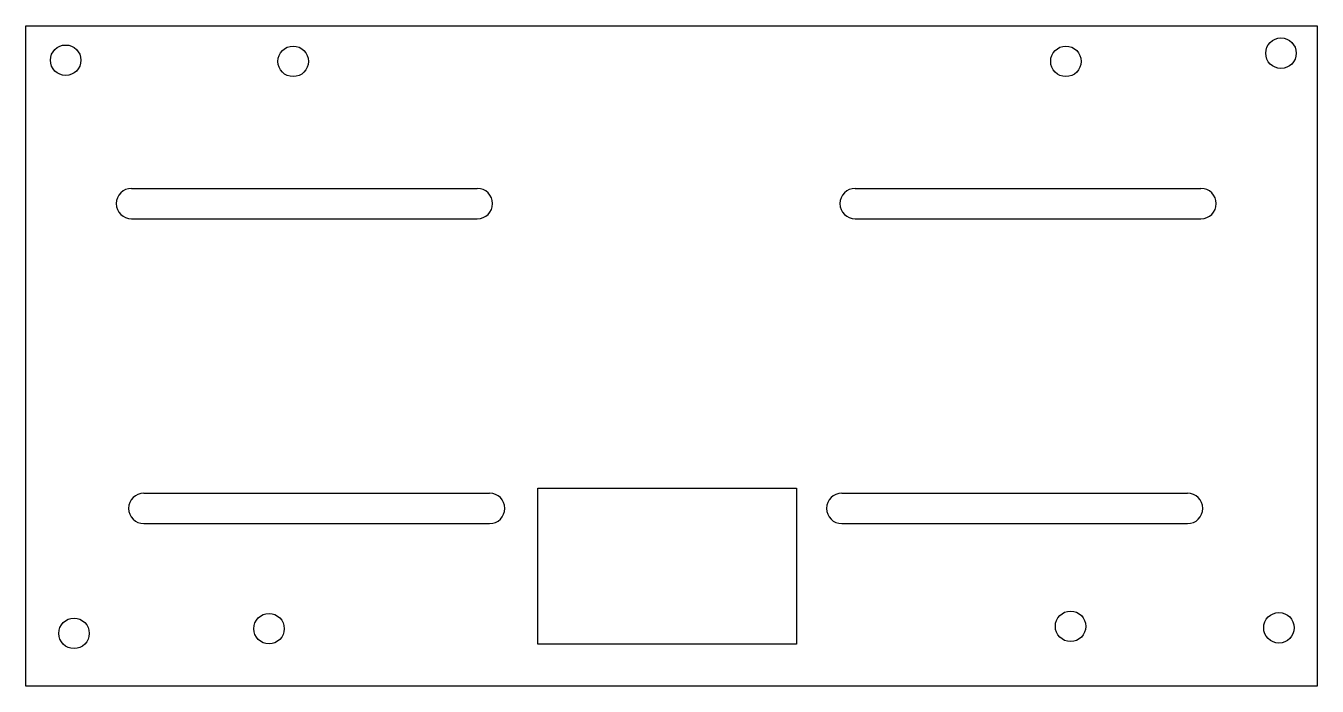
# Model space of a CAD drawing. Extents: x -63 to 64, y -32 to 32.
import ezdxf

# ---------------------------------------------------------------- set-up
doc = ezdxf.new("R2010")
doc.units = 0
doc.layers.get('0').update_dxf_attribs({"linetype": 'continuous'})

# ---------------------------------------------------------------- blocks, each defined once
blk = doc.blocks.new('PAD001')
at = {"color": 0}
for p, q in [((-63.5, 32.5), (63.5, 32.5)), ((-63.5, -32.5), (-63.5, 32.5)), ((63.5, 32.5), (63.5, -32.5)), ((-53.1, 16.5), (-19.1, 16.5)), ((18.07, 16.5), (52.07, 16.5)), ((-53.1, 13.5), (-19.1, 13.5)), ((18.07, 13.5), (52.07, 13.5)), ((-51.89, -13.5), (-17.89, -13.5)), ((-13.14, -28.37), (-13.14, -13)), ((-13.14, -13), (12.29, -13)), ((12.29, -13), (12.29, -28.37)), ((16.75, -13.5), (50.75, -13.5)), ((-51.89, -16.5), (-17.89, -16.5)), ((16.75, -16.5), (50.75, -16.5)), ((12.29, -28.37), (-13.14, -28.37)), ((63.5, -32.5), (-63.5, -32.5))]:
    blk.add_line(p, q, dxfattribs=at)
for centre in [(-59.58, 29.11), (-37.21, 29), (38.79, 29), (59.94, 29.8), (-39.58, -26.84), (39.25, -26.61), (59.74, -26.75), (-58.76, -27.3)]:
    blk.add_circle(centre, 1.5, dxfattribs=at)
for centre, start, end in [((-53.1, 15), 90, -90), ((-19.1, 15), -90, 90), ((18.07, 15), 90, -90), ((52.07, 15), -90, 90), ((-51.89, -15), 90, -90), ((-17.89, -15), -90, 90), ((16.75, -15), 90, -90), ((50.75, -15), -90, 90)]:
    blk.add_arc(centre, 1.5, start, end, dxfattribs=at)

msp = doc.modelspace()

# ---------------------------------------------------------------- block references
at = {"color": 0}
msp.add_blockref('PAD001', (0, 0), dxfattribs=at)

doc.saveas('drawing.dxf')
